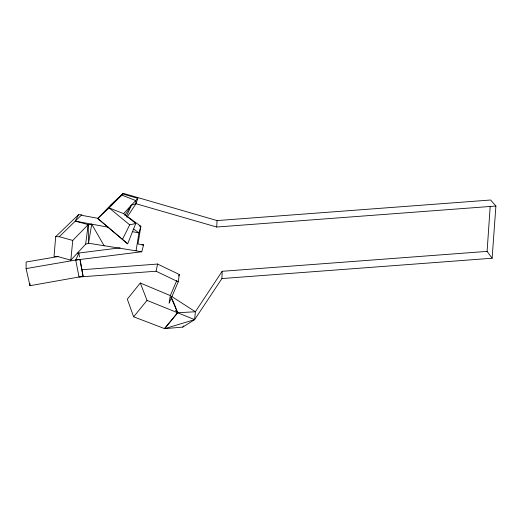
<?xml version="1.0" encoding="UTF-8"?>
<svg xmlns="http://www.w3.org/2000/svg" width="522" height="522" viewBox="0 0 522 522"><rect width="100%" height="100%" fill="white"/><g stroke="black" fill="none" stroke-linecap="round" stroke-linejoin="round"><path stroke-width="0.78" d="M80.088 259.382L83.089 276.288L29.969 285.71L26.1 268.595L26.126 262.011L58.099 256.556M221.922 278.559L222.157 271.303L487.098 251.382L492.122 258.24L221.922 278.559L194.628 319.627L182.772 327.098L164.704 328.658L177.637 312.75L195.378 311.764L222.157 271.303M492.122 258.24L495.9 206.04L216.708 227.031L217.061 220.578L123.218 193.342L111.108 204.663L97.758 218.496L127.668 243.82L135.74 223.54L123.577 213.609L109.15 207.939L97.758 218.496L127.668 243.82M487.098 251.382L490.191 206.431M55.704 236.681L59.247 236.72L81.83 214.731L78.496 214.718L55.704 236.681L54.02 256.426L57.505 256.485L70.822 260.158L85.654 244.211L88.531 243.219L141.775 251.754L143.615 244.877L137.997 243.976L140.855 226.307L127.277 216.428M164.704 328.658L194.628 319.627L195.378 311.764L171.673 296.476M70.822 260.158L72.754 240.427L88.185 224.636L91.722 224.16L104.1 245.712M85.654 244.211L88.185 224.636L75.272 221.119L78.496 214.718M169.069 303.243L178.224 281.841L179.314 274.526L157.605 264.047L82.058 269.73M136.046 250.834L138.943 232.884L140.855 226.307L139.257 226.013M169.193 302.479L170.322 295.602L176.834 280.34M91.722 224.16L88.531 243.219L88.185 224.636M120.145 247.826L78.881 253.013L75.736 260.041L79.018 277.012L156.071 271.218L157.605 264.047M124.804 215.416L131.394 205.211L136.007 203.73L137.788 198.34L122.951 194.034L110.814 205.381L121.874 195.117L135.72 200.559L136.007 203.73L127.009 217.237M123.218 193.342L109.15 207.939L129.697 224.838L135.74 223.54M178.694 275.975L179.314 274.526M126.481 216.141L131.394 205.211M122.5 239.33L129.697 224.838M170.322 295.602L140.294 283.002L127.316 299.152L133.639 316.808L164.404 328.553L177.637 312.75L173.846 302.864L171.027 297.057M133.639 316.808L147.034 300.378L140.294 283.002M182.772 327.098L183.777 325.872M123.577 213.609L137.788 198.34M26.1 268.595L79.853 259.33L83.089 276.288M77.282 253.287L78.881 253.013L79.488 256.961M141.991 245.079L143.615 244.877M75.736 260.041L141.775 251.754M217.061 220.578L490.634 200.011L495.9 206.04M81.693 215.312L98.482 218.431M75.272 221.119L108.53 227.259M132.536 231.696L138.943 232.884L133.697 229.086M59.247 236.72L72.754 240.427M136.007 203.73L216.708 227.031M147.034 300.378L194.628 319.627M156.071 271.218L178.224 281.841M175.496 310.375L177.637 312.75L170.955 297.096M29.956 283.433L29.969 285.71"/></g></svg>
